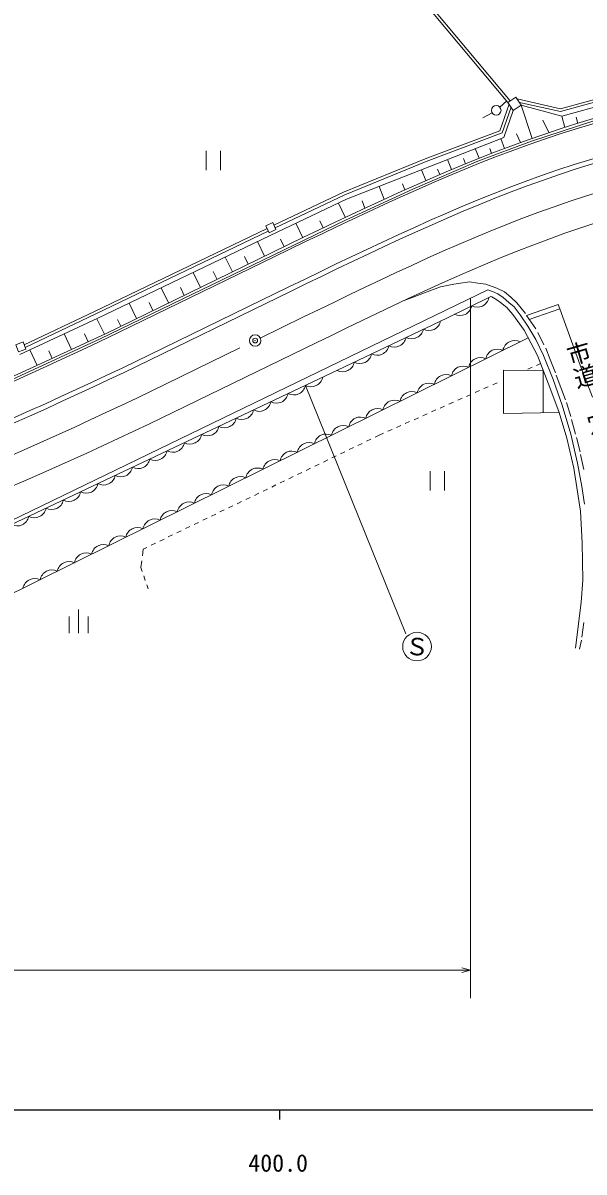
# Model space of a CAD drawing. Units: millimetres, scale not verified. Extents: x 40000 to 680000, y 20000 to 380000.
# Drawn here: x 441173 to 499813, y 198499 to 318670 of the extents above; entities that cross this region are included whole.
import ezdxf
from ezdxf.enums import TextEntityAlignment as Align

# ---------------------------------------------------------------- set-up
doc = ezdxf.new("R2010")
doc.units = ezdxf.units.MM
doc.header["$LTSCALE"] = 1000
doc.header["$PDMODE"] = 32
doc.header["$PDSIZE"] = 500
doc.linetypes.add('CHAIN', pattern=[18.5, 12, -1.5, 3.5, -1.5])
for name, color, linetype, lineweight in [('M-BGD', 7, 'Continuous', 13), ('M-BMK', 2, 'CHAIN', 13), ('M-STR-HTXT', 7, 'Continuous', 13), ('M-STR-STRC', 7, 'Continuous', 13), ('M-TTL-BAND', 7, 'Continuous', 25)]:
    doc.layers.add(name, color=color, linetype=linetype, lineweight=lineweight)
doc.styles.add('@ＭＳ ゴシック', font='')
doc.styles.add('ＭＳ ゴシック', font='')
doc.styles.get('@ＭＳ ゴシック').set_extended_font_data('@MS Gothic')
doc.styles.get('ＭＳ ゴシック').set_extended_font_data('MS Gothic')

msp = doc.modelspace()

# ---------------------------------------------------------------- linework, layer by layer
at = {"layer": 'M-BGD'}
for p, q in [((492092, 310541), (479304, 325821)), ((491862, 310349), (479074, 325629)), ((497342, 309705), (503387, 311366)), ((491758, 310532), (491012, 309866)), ((491014, 307403), (491984, 310168)), ((492818, 310720), (497342, 309705)), ((493063, 310358), (497349, 309396)), ((494392, 306601), (493251, 310080)), ((493251, 310080), (497482, 308914)), ((497349, 309396), (503461, 311076)), ((502536, 310303), (497482, 308914)), ((489237, 308737), (490221, 309258)), ((491250, 307171), (492194, 309858)), ((491434, 306706), (492422, 309520)), ((497482, 308914), (497803, 307746)), ((496145, 307203), (495509, 308493)), ((498988, 308807), (499163, 308173)), ((491434, 306706), (475001, 300227)), ((483221, 304471), (491014, 307403)), ((483331, 304192), (491250, 307171)), ((491102, 306575), (491507, 305549)), ((493174, 306166), (492742, 307078)), ((460317, 305283), (460317, 303283)), ((461817, 303283), (461817, 305283)), ((488447, 305528), (488845, 304519)), ((489959, 305544), (490159, 305035)), ((474681, 300961), (483221, 304471)), ((474802, 300686), (483331, 304192)), ((485551, 304387), (485964, 303339)), ((487205, 304493), (487421, 303944)), ((482822, 303311), (483266, 302185)), ((484516, 303383), (484738, 302821)), ((480841, 301864), (481093, 301224)), ((467398, 297528), (474681, 300961)), ((467526, 297257), (474802, 300686)), ((478404, 301569), (478927, 300242)), ((475001, 300227), (467023, 296453)), ((474162, 299831), (474865, 298345)), ((476610, 300075), (476912, 299309)), ((448648, 288506), (466680, 297176)), ((448777, 288236), (466808, 296904)), ((469698, 297718), (470411, 296210)), ((472203, 297979), (472552, 297241)), ((467023, 296453), (448993, 287784)), ((466433, 294280), (465687, 295811)), ((468099, 296059), (468472, 295271)), ((449783, 286175), (467224, 294665)), ((450002, 285725), (467443, 294216)), ((463074, 292645), (462321, 294192)), ((464712, 293442), (464320, 294248)), ((459736, 291020), (458975, 292583)), ((461456, 291857), (461053, 292685)), ((451534, 282578), (468975, 291069)), ((456377, 289385), (455608, 290965)), ((458015, 290182), (457623, 290988)), ((484823, 291065), (481007, 289645)), ((486215, 291347), (484823, 291065)), ((487861, 291585), (486215, 291347)), ((488708, 291469), (487861, 291585)), ((489543, 291356), (488708, 291469)), ((490220, 291094), (489543, 291356)), ((490701, 290932), (490220, 291094)), ((491488, 290542), (490701, 290932)), ((485459, 287807), (490087, 290060)), ((487941, 289885), (487941, 216681)), ((490241, 290574), (489770, 290771)), ((490169, 290013), (490087, 290060)), ((490718, 289700), (490169, 290013)), ((490811, 290351), (490241, 290574)), ((491088, 289431), (490718, 289700)), ((491371, 289961), (490811, 290351)), ((491965, 289429), (491371, 289961)), ((492168, 289996), (491488, 290542)), ((492796, 289401), (492168, 289996)), ((441295, 284997), (448648, 288506)), ((453039, 287760), (452262, 289356)), ((454759, 288597), (454356, 289425)), ((491759, 288907), (491088, 289431)), ((492387, 288164), (491759, 288907)), ((492519, 288975), (491965, 289429)), ((493137, 288137), (492519, 288975)), ((493694, 288295), (492796, 289401)), ((493806, 288072), (497097, 289244)), ((497278, 288776), (494085, 287672)), ((497097, 289244), (497278, 288776)), ((497278, 288776), (499429, 282899)), ((448993, 287784), (440847, 283992)), ((441401, 284715), (448777, 288236)), ((449679, 286126), (448895, 287737)), ((451401, 286962), (451064, 287655)), ((473373, 282034), (485459, 287807)), ((493544, 286558), (492387, 288164)), ((493948, 286971), (493137, 288137)), ((494779, 286675), (493806, 288072)), ((445466, 286142), (446227, 284508)), ((447591, 286161), (447979, 285328)), ((494938, 283899), (493544, 286558)), ((494776, 285577), (493948, 286971)), ((495617, 285011), (494993, 286291)), ((493974, 285739), (435786, 256882)), ((495573, 283900), (494776, 285577)), ((441882, 284474), (442640, 282847)), ((443864, 284386), (444238, 283583)), ((496253, 280531), (494938, 283899)), ((496589, 281389), (495573, 283900)), ((496292, 283480), (495816, 284664)), ((494382, 282662), (493925, 282459)), ((495268, 283055), (494839, 282864)), ((496850, 282082), (496292, 283480)), ((499429, 282899), (500692, 279538)), ((431869, 262373), (473373, 282034)), ((491400, 277835), (491385, 282346)), ((491385, 282346), (495552, 282327)), ((495533, 277914), (495552, 282327)), ((497529, 278684), (496589, 281389)), ((497889, 279274), (496912, 281840)), ((488899, 280226), (488442, 280023)), ((489812, 280632), (489355, 280429)), ((490726, 281038), (490269, 280835)), ((497204, 277946), (496253, 280531)), ((486157, 279008), (485700, 278805)), ((487071, 279414), (486614, 279211)), ((487985, 279820), (487528, 279617)), ((498425, 277500), (497974, 278965)), ((483415, 277790), (482958, 277587)), ((484329, 278196), (483872, 277993)), ((485243, 278602), (484786, 278399)), ((497204, 277946), (491400, 277835)), ((498035, 275233), (497204, 277946)), ((498433, 275652), (497529, 278684)), ((480673, 276572), (480217, 276369)), ((481587, 276978), (481130, 276775)), ((482501, 277384), (482044, 277181)), ((498930, 275681), (498523, 277184)), ((478336, 275534), (477972, 275358)), ((478846, 275760), (478336, 275534)), ((479760, 276166), (479303, 275963)), ((498753, 272102), (498035, 275233)), ((499132, 272635), (498433, 275652)), ((499409, 273810), (499041, 275312)), ((475721, 274271), (475271, 274053)), ((476622, 274706), (476171, 274488)), ((477522, 275141), (477072, 274923)), ((473020, 272965), (472570, 272748)), ((473920, 273400), (473470, 273183)), ((474821, 273835), (474371, 273618)), ((499806, 271980), (499448, 273534)), ((470319, 271660), (469869, 271443)), ((471219, 272095), (470769, 271878)), ((472120, 272530), (471669, 272313)), ((483729, 271782), (483729, 269782)), ((485229, 269782), (485229, 271782)), ((499462, 267604), (498753, 272102)), ((499571, 270205), (499132, 272635)), ((468518, 270790), (468068, 270572)), ((469418, 271225), (468968, 271007)), ((465817, 269485), (465367, 269267)), ((466717, 269920), (466267, 269702)), ((467618, 270355), (467168, 270137)), ((499849, 268345), (499571, 270205)), ((463116, 268179), (462666, 267962)), ((464016, 268615), (463566, 268397)), ((464917, 269050), (464466, 268832)), ((460415, 266874), (459964, 266657)), ((461315, 267309), (460865, 267092)), ((462215, 267744), (461765, 267527)), ((499621, 264297), (499462, 267604)), ((458614, 266004), (458164, 265787)), ((459514, 266439), (459064, 266222)), ((455913, 264699), (455462, 264481)), ((456813, 265134), (456363, 264916)), ((457713, 265569), (457263, 265351)), ((453748, 263653), (453648, 262930)), ((454112, 263829), (453748, 263653)), ((455012, 264264), (454562, 264046)), ((499676, 260408), (499621, 264297)), ((453579, 262435), (453479, 261712)), ((453479, 261712), (453622, 261312)), ((453790, 260841), (453957, 260370)), ((454125, 259898), (454268, 259498)), ((499509, 258097), (499676, 260408)), ((446988, 254840), (446988, 257340)), ((499244, 255830), (499509, 258097)), ((445988, 254840), (445988, 256590)), ((447988, 254840), (447988, 256590)), ((499578, 254445), (499807, 255986)), ((498911, 253280), (499244, 255830)), ((499357, 253166), (499543, 254107))]:
    msp.add_line(p, q, dxfattribs=at)
for points in [[(339372, 271897), (371681, 270056), (378940, 269783), (388209, 269702), (395512, 269916), (400574, 270269), (406141, 270906), (410677, 271610), (415225, 272519), (419064, 273520), (423608, 274859), (429641, 277013), (436422, 279778), (440491, 281602), (449228, 285640), (474885, 298053), (481907, 301298), (488729, 304209), (494323, 306292), (500830, 308424), (508023, 310214), (512516, 311050), (517401, 311853)], [(467224, 294665), (468863, 295461), (470503, 296255), (472144, 297046), (473787, 297833), (475433, 298615), (477083, 299389), (478736, 300155), (480394, 300911), (482057, 301655), (483725, 302387), (485400, 303104), (487082, 303806), (488770, 304490), (490467, 305156), (492171, 305801), (493883, 306424), (495603, 307023), (497333, 307598), (499070, 308145), (500817, 308665), (501690, 308912)], [(467443, 294216), (469080, 295010), (470718, 295803), (472357, 296594), (473998, 297380), (475642, 298161), (477289, 298934), (478941, 299699), (480596, 300454), (482257, 301198), (483924, 301929), (485597, 302645), (487277, 303346), (488963, 304029), (490657, 304694), (492360, 305338), (494070, 305960), (495788, 306558), (497516, 307131), (499251, 307678), (500996, 308196), (501825, 308431)], [(468975, 291069), (470597, 291857), (472221, 292645), (473846, 293429), (475473, 294209), (477103, 294984), (478736, 295751), (480373, 296510), (482015, 297259), (483662, 297996), (485314, 298720), (486973, 299430), (488639, 300124), (490312, 300801), (491992, 301458), (493680, 302095), (495377, 302709), (497082, 303300), (498795, 303865), (500517, 304404), (502248, 304914), (502769, 305061)], [(471820, 285224), (473416, 286002), (475012, 286778), (476611, 287551), (478211, 288320), (479814, 289083), (481420, 289839), (483031, 290586), (484646, 291323), (486266, 292049), (487892, 292761), (489525, 293458), (491165, 294140), (492811, 294803), (494466, 295447), (496128, 296070), (497799, 296671), (499478, 297247), (501166, 297797), (502862, 298320), (504522, 298801)], [(324904, 258365), (335334, 255709), (341242, 254568), (347227, 253985), (360312, 254017), (382172, 256174), (392380, 257309), (399823, 257912), (408701, 258312), (417226, 258921), (425001, 260262), (432036, 262812), (489770, 290771)], [(449783, 286175), (448200, 285431), (446617, 284689), (445032, 283951), (443446, 283216), (441856, 282488), (440264, 281766), (438667, 281054), (437065, 280352), (435459, 279662), (433847, 278986), (432228, 278324), (430603, 277680), (428971, 277053), (427331, 276446), (425683, 275861), (424028, 275298), (422364, 274761), (420692, 274249), (419012, 273766), (417881, 273459)], [(450002, 285725), (448417, 284981), (446831, 284238), (445244, 283498), (443655, 282763), (442064, 282033), (440468, 281311), (438869, 280598), (437266, 279895), (435657, 279204), (434042, 278526), (432421, 277864), (430794, 277218), (429159, 276590), (427517, 275982), (425868, 275396), (424210, 274832), (422544, 274293), (420870, 273781), (419187, 273296), (418006, 272975)], [(451534, 282578), (449932, 281827), (448331, 281078), (446727, 280331), (445122, 279589), (443514, 278853), (441903, 278124), (440287, 277403), (438668, 276693), (437043, 275995), (435412, 275310), (433775, 274640), (432132, 273987), (430481, 273351), (428824, 272735), (427158, 272140), (425485, 271568), (423803, 271021), (422113, 270499), (420415, 270005), (418885, 269587)]]:
    msp.add_lwpolyline(points, dxfattribs=at)
for points in [[(492422, 309520), (493251, 310080), (492691, 310908), (491862, 310349)], [(466895, 296721), (467618, 297063), (467277, 297786), (466553, 297445)], [(440711, 284278), (441460, 284560), (441177, 285308), (440429, 285026)]]:
    msp.add_lwpolyline(points, close=True, dxfattribs=at)
for centre, radius in [((490639, 309533), 500), ((465439, 285455), 600), ((482360, 253452), 1500)]:
    msp.add_circle(centre, radius, dxfattribs=at)
for centre, start, end in [((488644, 290191), 242.826, 349.0862), ((486845, 289316), 242.826, 349.0862), ((483604, 287752), 242.40269, 348.66289), ((481799, 286890), 242.40269, 348.66289), ((478190, 285166), 242.40269, 348.66289), ((479995, 286028), 242.40269, 348.66289), ((492571, 284206), 63.24783, 169.50804), ((476385, 284304), 242.40269, 348.66289), ((488988, 282429), 63.24783, 169.50804), ((490779, 283317), 63.24783, 169.50804), ((474581, 283442), 242.40269, 348.66289), ((487196, 281540), 63.24783, 169.50804), ((471278, 281871), 242.21723, 348.47744), ((485404, 280652), 63.24783, 169.50804), ((469471, 281015), 242.21723, 348.47744), ((481820, 278874), 63.24783, 169.50804), ((483612, 279763), 63.24783, 169.50804), ((465856, 279303), 242.21723, 348.47744), ((467663, 280159), 242.21723, 348.47744), ((480029, 277986), 63.24783, 169.50804), ((464048, 278446), 242.21723, 348.47744), ((478237, 277097), 63.24783, 169.50804), ((460433, 276734), 242.21723, 348.47744), ((462241, 277590), 242.21723, 348.47744), ((474653, 275320), 63.24783, 169.50804), ((476445, 276209), 63.24783, 169.50804), ((458626, 275878), 242.21723, 348.47744), ((472862, 274432), 63.24783, 169.50804), ((456818, 275022), 242.21723, 348.47744), ((471070, 273543), 63.24783, 169.50804), ((453204, 273309), 242.21723, 348.47744), ((455011, 274165), 242.21723, 348.47744), ((467486, 271766), 63.24783, 169.50804), ((469278, 272654), 63.24783, 169.50804), ((451396, 272453), 242.21723, 348.47744), ((465695, 270877), 63.24783, 169.50804), ((447781, 270741), 242.21723, 348.47744), ((449589, 271597), 242.21723, 348.47744), ((463903, 269989), 63.24783, 169.50804), ((445974, 269884), 242.21723, 348.47744), ((460319, 268211), 63.24783, 169.50804), ((462111, 269100), 63.24783, 169.50804), ((444166, 269028), 242.21723, 348.47744), ((458528, 267323), 63.24783, 169.50804), ((440551, 267316), 242.21723, 348.47744), ((442359, 268172), 242.21723, 348.47744), ((454944, 265546), 63.24783, 169.50804), ((456736, 266434), 63.24783, 169.50804), ((453152, 264657), 63.24783, 169.50804), ((451360, 263769), 63.24783, 169.50804), ((447777, 261991), 63.24783, 169.50804), ((449569, 262880), 63.24783, 169.50804), ((445985, 261103), 63.24783, 169.50804), ((444193, 260214), 63.24783, 169.50804), ((442402, 259326), 63.24783, 169.50804)]:
    msp.add_arc(centre, 1250, start, end, dxfattribs=at)
msp.add_point((465439, 285455), dxfattribs=at)
at = {"layer": 'M-BMK'}
for p, q in [((465977, 285717), (470507, 287922)), ((453066, 279431), (464900, 285193))]:
    msp.add_line(p, q, dxfattribs=at)
for points in [[(470506, 287922), (472115, 288705), (473724, 289486), (475335, 290265), (476947, 291039), (478563, 291807), (480182, 292568), (481804, 293321), (483432, 294063), (485065, 294794), (486703, 295512), (488348, 296215), (490000, 296902), (491658, 297572), (493325, 298222), (494999, 298851), (496682, 299458), (498373, 300041), (500073, 300599), (501781, 301129), (503498, 301630), (503713, 301690)], [(453066, 279431), (451446, 278673), (449825, 277915), (448203, 277161), (446579, 276411), (444953, 275666), (443323, 274929), (441689, 274201), (440051, 273483), (438407, 272776), (436758, 272083), (435103, 271404), (433441, 270741), (431773, 270097), (430097, 269471), (428413, 268867), (426722, 268285), (425022, 267727), (423314, 267195), (421598, 266690), (419874, 266214), (419658, 266157)]]:
    msp.add_lwpolyline(points, dxfattribs=at)
at = {"layer": 'M-STR-HTXT'}
for p, q in [((481182, 254770), (470695, 280765)), ((317941, 219608), (487941, 219608)), ((487941, 219608), (487041, 219858)), ((487941, 219608), (487041, 219358))]:
    msp.add_line(p, q, dxfattribs=at)
at = {"layer": 'M-STR-STRC'}
for p, q in [((451753, 282129), (469193, 290619)), ((454379, 276734), (471820, 285224))]:
    msp.add_line(p, q, dxfattribs=at)
for points in [[(469193, 290619), (470814, 291407), (472436, 292193), (474059, 292977), (475684, 293756), (477311, 294530), (478942, 295297), (480577, 296054), (482217, 296802), (483862, 297539), (485513, 298262), (487170, 298971), (488833, 299664), (490504, 300339), (492182, 300996), (493869, 301631), (495563, 302245), (497266, 302835), (498978, 303399), (500698, 303936), (502427, 304445), (502904, 304579)], [(451753, 282129), (450149, 281377), (448545, 280626), (446939, 279879), (445332, 279136), (443721, 278398), (442108, 277668), (440490, 276947), (438868, 276236), (437241, 275537), (435608, 274851), (433969, 274180), (432323, 273525), (430671, 272889), (429010, 272271), (427343, 271675), (425667, 271102), (423983, 270553), (422291, 270030), (420591, 269535), (419010, 269103)], [(454379, 276734), (452748, 275971), (451116, 275209), (449483, 274450), (447848, 273695), (446210, 272947), (444569, 272205), (442924, 271472), (441275, 270749), (439620, 270038), (437960, 269339), (436294, 268656), (434622, 267988), (432942, 267338), (431256, 266708), (429561, 266098), (427859, 265510), (426149, 264946), (424430, 264408), (422703, 263897), (420968, 263415), (420516, 263295)]]:
    msp.add_lwpolyline(points, dxfattribs=at)
at = {"layer": 'M-TTL-BAND'}
for p, q in [((40000, 205000), (579000, 205000)), ((468000, 205000), (468000, 204000))]:
    msp.add_line(p, q, dxfattribs=at)

# ---------------------------------------------------------------- texts
at = {"layer": 'M-BGD', "style": '@ＭＳ ゴシック'}
msp.add_text('市道\u3000穴ヶ迫線', height=1833, rotation=286.107, dxfattribs=at).set_placement((497503, 284931), align=Align.BOTTOM_LEFT)
at = {"layer": 'M-BGD', "style": 'ＭＳ ゴシック'}
msp.add_text('Ｓ', height=1833, rotation=356.775, dxfattribs=at).set_placement((482360, 253452), align=Align.MIDDLE_CENTER)
at = {"layer": 'M-TTL-BAND', "style": 'ＭＳ ゴシック'}
msp.add_text('400.0', height=1833, dxfattribs=at).set_placement((467844, 199445), align=Align.MIDDLE_CENTER)

doc.saveas('drawing.dxf')
